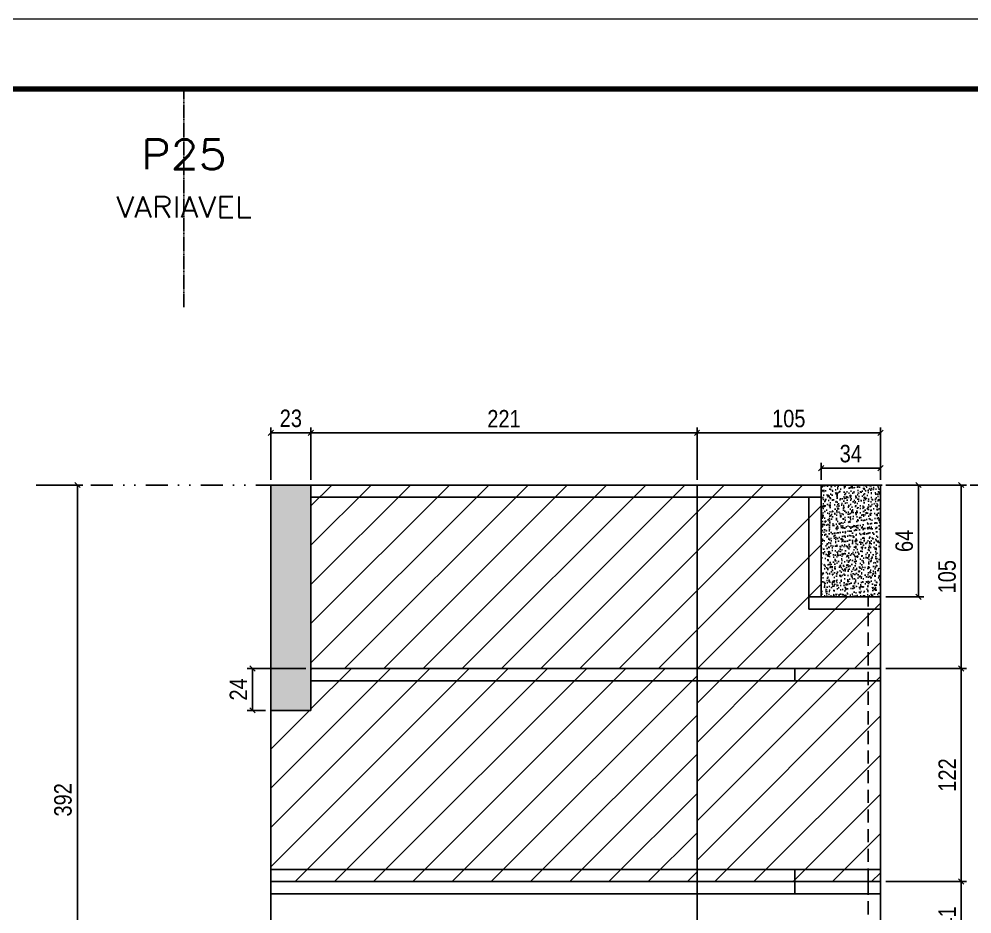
# Model space of a CAD drawing. Extents: x 28748 to 35002, y 14885 to 43501.
# Drawn here: x 29173 to 29719, y 40691 to 41204 of the extents above; entities that cross this region are included whole.
import ezdxf
from ezdxf.enums import TextEntityAlignment as Align

# ---------------------------------------------------------------- set-up
doc = ezdxf.new("R2010")
doc.units = 0
for name, pattern in [('DASHED', [0.75, 0.5, -0.25]), ('DIVIDE2', [0.625, 0.25, -0.125, 0, -0.125, 0, -0.125]), ('HIDDEN', [0.375, 0.25, -0.125])]:
    doc.linetypes.add(name, pattern=pattern)
for name, color, linetype in [('COTA', 241, 'Continuous'), ('Nível', 160, 'Continuous'), ('Painéis', 200, 'Continuous'), ('SARR_2.2x7', 40, 'Continuous'), ('Sarrafo de Pressão', 42, 'HIDDEN'), ('Texto de Titulo', 7, 'Continuous'), ('Texto Qtd Sarr', 242, 'Continuous')]:
    doc.layers.add(name, color=color, linetype=linetype)
for name, color, linetype, lineweight in [('Folhas', 255, 'Continuous', 9), ('Hachura', 251, 'Continuous', 9), ('SARRAFO DE PRESSAO', 251, 'DASHED', 9), ('Texto Seção', 7, 'Continuous', 15)]:
    doc.layers.add(name, color=color, linetype=linetype, lineweight=lineweight)
doc.styles.add('COTA TECNICA', font='techl___.ttf', dxfattribs={"height": 10})
doc.styles.add('COTA TECNICA-50', font='techl___.ttf', dxfattribs={"height": 10})
doc.styles.add('ROMANS', font='romans.shx')
doc.dimstyles.new('COTA PAINEL-50', dxfattribs={"dimtxt": 10, "dimasz": 3, "dimexe": 3, "dimexo": 3, "dimgap": 3, "dimtad": 1, "dimdec": 1, "dimzin": 12, "dimdsep": 46, "dimtxsty": 'COTA TECNICA-50', "dimblk1": 'OBLIQUE', "dimblk2": 'OBLIQUE', "dimsah": 1, "dimcen": 0.9, "dimclrd": 4, "dimclre": 4, "dimclrt": 240, "dimadec": 1, "dimazin": 3, "dimtfac": 1, "dimtdec": 1, "dimtmove": 0, "dimatfit": 3, "dimfxl": 1, "dimtolj": 1, "dimtzin": 12, "dimarcsym": 0})
doc.dimstyles.new('PAINEL', dxfattribs={"dimtxt": 10, "dimasz": 3, "dimexe": 3, "dimexo": 3, "dimgap": 3, "dimtad": 1, "dimdec": 1, "dimzin": 12, "dimdsep": 46, "dimtxsty": 'COTA TECNICA', "dimblk1": 'OBLIQUE', "dimblk2": 'OBLIQUE', "dimsah": 1, "dimcen": 0.9, "dimclrd": 4, "dimclre": 4, "dimclrt": 240, "dimadec": 1, "dimazin": 3, "dimtfac": 1, "dimtdec": 1, "dimtmove": 0, "dimatfit": 3, "dimfxl": 1, "dimtolj": 1, "dimtzin": 12, "dimarcsym": 0})

# ---------------------------------------------------------------- blocks, each defined once
blk = doc.blocks.new('9999999999')
at = {"layer": 'Folhas'}
blk.add_lwpolyline([(98138.98, 34190.21), (99623.98, 34190.21), (99623.98, 35240.21), (98138.98, 35240.21)], close=True, dxfattribs=at)
at = {"layer": 'Folhas', "color": 30, "const_width": 3}
blk.add_lwpolyline([(98213.98, 34230.21), (99583.98, 34230.21), (99583.98, 35200.21), (98213.98, 35200.21)], close=True, dxfattribs=at)
blk = doc.blocks.new('titulo1')
at = {"layer": 'Defpoints', "color": 252, "linetype": 'HIDDEN', "ltscale": 2}
blk.add_line((0, 0), (0, 125), dxfattribs=at)
at = {"layer": 'Defpoints', "style": 'ROMANS', "oblique": 15}
blk.add_attdef('FOLHA', text='', height=10, dxfattribs=at).set_placement((0, 15.58), align=Align.MIDDLE_CENTER)
at = {"layer": 'Texto Qtd Sarr', "color": 3, "style": 'ROMANS', "oblique": 15}
for tag, height, p in [('TITULO', 17, (0, 71.45)), ('SEÇÃO', 12, (0, 41.55))]:
    blk.add_attdef(tag, text='', height=height, dxfattribs=at).set_placement(p, align=Align.MIDDLE_CENTER)
blk = doc.blocks.new('_Oblique')
at = {"color": 0, "linetype": 'ByBlock', "lineweight": -2}
blk.add_line((-0.5, -0.5), (0.5, 0.5), dxfattribs=at)
blk = doc.blocks.new('*D1455')
at = {"layer": 'COTA', "color": 4, "linetype": 'ByBlock', "lineweight": -2, "transparency": 16777216}
for p, q in [((29186, 40936.88), (29209.72, 40936.88)), ((29206.72, 40936.88), (29206.72, 40544.88)), ((29186, 40544.88), (29209.72, 40544.88))]:
    blk.add_line(p, q, dxfattribs=at)
at = {"layer": 'Defpoints', "color": 0, "linetype": 'ByBlock', "transparency": 16777216}
for p in [(29183, 40936.88), (29183, 40544.88), (29206.72, 40544.88)]:
    blk.add_point(p, dxfattribs=at)
at = {"layer": 'COTA', "color": 4, "linetype": 'ByBlock', "lineweight": -2, "transparency": 16777216, "xscale": 3, "yscale": 3, "zscale": 3}
for p, rotation in [((29206.72, 40936.88), 90), ((29206.72, 40544.88), 270)]:
    blk.add_blockref('_Oblique', p, dxfattribs=dict(at, rotation=rotation))
at = {"layer": 'COTA', "color": 240, "linetype": 'ByBlock', "transparency": 16777216, "insert": (29198.47, 40756.66), "char_height": 10, "attachment_point": 5, "rotation": 90, "style": 'COTA TECNICA'}
blk.add_mtext('\\A1;392', dxfattribs=at)
blk = doc.blocks.new('*D1370')
at = {"layer": 'COTA', "color": 4, "linetype": 'ByBlock', "lineweight": -2, "transparency": 16777216}
for p, q in [((29669.35, 40831.88), (29715.59, 40831.88)), ((29712.59, 40709.88), (29712.59, 40831.88)), ((29669.35, 40709.88), (29715.59, 40709.88))]:
    blk.add_line(p, q, dxfattribs=at)
at = {"layer": 'Defpoints', "color": 0, "linetype": 'ByBlock', "transparency": 16777216}
for p in [(29666.35, 40831.88), (29712.59, 40831.88), (29666.35, 40709.88)]:
    blk.add_point(p, dxfattribs=at)
at = {"layer": 'COTA', "color": 4, "linetype": 'ByBlock', "lineweight": -2, "transparency": 16777216, "xscale": 3, "yscale": 3, "zscale": 3}
for p, rotation in [((29712.59, 40831.88), 90), ((29712.59, 40709.88), 270)]:
    blk.add_blockref('_Oblique', p, dxfattribs=dict(at, rotation=rotation))
at = {"layer": 'COTA', "color": 240, "linetype": 'ByBlock', "transparency": 16777216, "insert": (29704.54, 40770.88), "char_height": 10, "attachment_point": 5, "rotation": 90, "style": 'COTA TECNICA'}
blk.add_mtext('\\A1;122', dxfattribs=at)
blk = doc.blocks.new('*D2072')
at = {"layer": 'COTA', "color": 4, "linetype": 'ByBlock', "lineweight": -2, "transparency": 16777216}
for p, q in [((29669.35, 40936.88), (29715.59, 40936.88)), ((29712.59, 40936.88), (29712.59, 40831.88)), ((29669.35, 40831.88), (29715.59, 40831.88))]:
    blk.add_line(p, q, dxfattribs=at)
at = {"layer": 'Defpoints', "color": 0, "linetype": 'ByBlock', "transparency": 16777216}
for p in [(29666.35, 40936.88), (29666.35, 40831.88), (29712.59, 40831.88)]:
    blk.add_point(p, dxfattribs=at)
at = {"layer": 'COTA', "color": 4, "linetype": 'ByBlock', "lineweight": -2, "transparency": 16777216, "xscale": 3, "yscale": 3, "zscale": 3}
for p, rotation in [((29712.59, 40936.88), 90), ((29712.59, 40831.88), 270)]:
    blk.add_blockref('_Oblique', p, dxfattribs=dict(at, rotation=rotation))
at = {"layer": 'COTA', "color": 240, "linetype": 'ByBlock', "transparency": 16777216, "insert": (29704.48, 40884.38), "char_height": 10, "attachment_point": 5, "rotation": 90, "style": 'COTA TECNICA'}
blk.add_mtext('\\A1;105', dxfattribs=at)
blk = doc.blocks.new('*D2074')
at = {"layer": 'COTA', "color": 4, "linetype": 'ByBlock', "lineweight": -2, "transparency": 16777216}
for p, q in [((29317.35, 40939.88), (29317.35, 40969.76)), ((29317.35, 40966.76), (29340.35, 40966.76)), ((29340.35, 40939.88), (29340.35, 40969.76))]:
    blk.add_line(p, q, dxfattribs=at)
at = {"layer": 'Defpoints', "color": 0, "linetype": 'ByBlock', "transparency": 16777216}
for p in [(29340.35, 40966.76), (29317.35, 40936.88), (29340.35, 40936.88)]:
    blk.add_point(p, dxfattribs=at)
at = {"layer": 'COTA', "color": 4, "linetype": 'ByBlock', "lineweight": -2, "transparency": 16777216, "xscale": 3, "yscale": 3, "zscale": 3, "rotation": 180}
blk.add_blockref('_Oblique', (29317.35, 40966.76), dxfattribs=at)
at = {"layer": 'COTA', "color": 4, "linetype": 'ByBlock', "lineweight": -2, "transparency": 16777216, "xscale": 3, "yscale": 3, "zscale": 3}
blk.add_blockref('_Oblique', (29340.35, 40966.76), dxfattribs=at)
at = {"layer": 'COTA', "color": 240, "linetype": 'ByBlock', "transparency": 16777216, "insert": (29328.85, 40974.98), "char_height": 10, "attachment_point": 5, "style": 'COTA TECNICA'}
blk.add_mtext('\\A1;23', dxfattribs=at)
blk = doc.blocks.new('*D2088')
at = {"layer": 'COTA', "color": 4, "lineweight": -2, "transparency": 16777216}
for p, q in [((29340.35, 40939.88), (29340.35, 40969.76)), ((29340.35, 40966.76), (29561.35, 40966.76)), ((29561.35, 40939.88), (29561.35, 40969.76))]:
    blk.add_line(p, q, dxfattribs=at)
at = {"layer": 'Defpoints', "color": 0, "transparency": 16777216}
for p in [(29561.35, 40966.76), (29340.35, 40936.88), (29561.35, 40936.88)]:
    blk.add_point(p, dxfattribs=at)
at = {"layer": 'COTA', "color": 4, "lineweight": -2, "transparency": 16777216, "xscale": 3, "yscale": 3, "zscale": 3, "rotation": 180}
blk.add_blockref('_Oblique', (29340.35, 40966.76), dxfattribs=at)
at = {"layer": 'COTA', "color": 4, "lineweight": -2, "transparency": 16777216, "xscale": 3, "yscale": 3, "zscale": 3}
blk.add_blockref('_Oblique', (29561.35, 40966.76), dxfattribs=at)
at = {"layer": 'COTA', "color": 240, "transparency": 16777216, "insert": (29450.85, 40974.82), "char_height": 10, "attachment_point": 5, "style": 'COTA TECNICA-50'}
blk.add_mtext('\\A1;221', dxfattribs=at)
blk = doc.blocks.new('*D2089')
at = {"layer": 'COTA', "color": 4, "lineweight": -2, "transparency": 16777216}
for p, q in [((29561.35, 40939.88), (29561.35, 40969.76)), ((29561.35, 40966.76), (29666.35, 40966.76)), ((29666.35, 40939.88), (29666.35, 40969.76))]:
    blk.add_line(p, q, dxfattribs=at)
at = {"layer": 'Defpoints', "color": 0, "transparency": 16777216}
for p in [(29666.35, 40966.76), (29561.35, 40936.88), (29666.35, 40936.88)]:
    blk.add_point(p, dxfattribs=at)
at = {"layer": 'COTA', "color": 4, "lineweight": -2, "transparency": 16777216, "xscale": 3, "yscale": 3, "zscale": 3, "rotation": 180}
blk.add_blockref('_Oblique', (29561.35, 40966.76), dxfattribs=at)
at = {"layer": 'COTA', "color": 4, "lineweight": -2, "transparency": 16777216, "xscale": 3, "yscale": 3, "zscale": 3}
blk.add_blockref('_Oblique', (29666.35, 40966.76), dxfattribs=at)
at = {"layer": 'COTA', "color": 240, "transparency": 16777216, "insert": (29613.85, 40974.87), "char_height": 10, "attachment_point": 5, "style": 'COTA TECNICA-50'}
blk.add_mtext('\\A1;105', dxfattribs=at)
blk = doc.blocks.new('*D2239')
at = {"layer": 'COTA', "color": 4, "lineweight": -2, "transparency": 16777216}
for p, q in [((29337.35, 40831.88), (29303.9, 40831.88)), ((29306.9, 40831.88), (29306.9, 40807.88)), ((29314.35, 40807.88), (29303.9, 40807.88))]:
    blk.add_line(p, q, dxfattribs=at)
at = {"layer": 'Defpoints', "color": 0, "transparency": 16777216}
for p in [(29340.35, 40831.88), (29306.9, 40807.88), (29317.35, 40807.88)]:
    blk.add_point(p, dxfattribs=at)
at = {"layer": 'COTA', "color": 4, "lineweight": -2, "transparency": 16777216, "xscale": 3, "yscale": 3, "zscale": 3}
for p, rotation in [((29306.9, 40831.88), 90), ((29306.9, 40807.88), 270)]:
    blk.add_blockref('_Oblique', p, dxfattribs=dict(at, rotation=rotation))
at = {"layer": 'COTA', "color": 240, "transparency": 16777216, "insert": (29298.83, 40819.88), "char_height": 10, "attachment_point": 5, "rotation": 90, "style": 'COTA TECNICA'}
blk.add_mtext('\\A1;24', dxfattribs=at)
blk = doc.blocks.new('*D2240')
at = {"layer": 'COTA', "color": 4, "lineweight": -2, "transparency": 16777216}
for p, q in [((29669.35, 40936.88), (29691.07, 40936.88)), ((29688.07, 40936.88), (29688.07, 40872.88)), ((29669.35, 40872.88), (29691.07, 40872.88))]:
    blk.add_line(p, q, dxfattribs=at)
at = {"layer": 'Defpoints', "color": 0, "transparency": 16777216}
for p in [(29666.35, 40936.88), (29666.35, 40872.88), (29688.07, 40872.88)]:
    blk.add_point(p, dxfattribs=at)
at = {"layer": 'COTA', "color": 4, "lineweight": -2, "transparency": 16777216, "xscale": 3, "yscale": 3, "zscale": 3}
for p, rotation in [((29688.07, 40936.88), 90), ((29688.07, 40872.88), 270)]:
    blk.add_blockref('_Oblique', p, dxfattribs=dict(at, rotation=rotation))
at = {"layer": 'COTA', "color": 240, "transparency": 16777216, "insert": (29679.97, 40904.88), "char_height": 10, "attachment_point": 5, "rotation": 90, "style": 'COTA TECNICA'}
blk.add_mtext('\\A1;64', dxfattribs=at)
blk = doc.blocks.new('*D2241')
at = {"layer": 'COTA', "color": 4, "lineweight": -2, "transparency": 16777216}
for p, q in [((29632.35, 40939.88), (29632.35, 40949.58)), ((29666.35, 40939.88), (29666.35, 40949.58)), ((29632.35, 40946.58), (29666.35, 40946.58))]:
    blk.add_line(p, q, dxfattribs=at)
at = {"layer": 'Defpoints', "color": 0, "transparency": 16777216}
for p in [(29666.35, 40946.58), (29632.35, 40936.88), (29666.35, 40936.88)]:
    blk.add_point(p, dxfattribs=at)
at = {"layer": 'COTA', "color": 4, "lineweight": -2, "transparency": 16777216, "xscale": 3, "yscale": 3, "zscale": 3, "rotation": 180}
blk.add_blockref('_Oblique', (29632.35, 40946.58), dxfattribs=at)
at = {"layer": 'COTA', "color": 4, "lineweight": -2, "transparency": 16777216, "xscale": 3, "yscale": 3, "zscale": 3}
blk.add_blockref('_Oblique', (29666.35, 40946.58), dxfattribs=at)
at = {"layer": 'COTA', "color": 240, "transparency": 16777216, "insert": (29649.35, 40954.8), "char_height": 10, "attachment_point": 5, "style": 'COTA TECNICA'}
blk.add_mtext('\\A1;34', dxfattribs=at)
blk = doc.blocks.new('*D2419')
at = {"layer": 'COTA', "color": 4, "lineweight": -2, "transparency": 16777216}
for p, q in [((29669.35, 40709.88), (29715.59, 40709.88)), ((29712.59, 40709.88), (29712.59, 40668.88)), ((29669.35, 40668.88), (29715.59, 40668.88))]:
    blk.add_line(p, q, dxfattribs=at)
at = {"layer": 'Defpoints', "color": 0, "transparency": 16777216}
for p in [(29666.35, 40709.88), (29666.35, 40668.88), (29712.59, 40668.88)]:
    blk.add_point(p, dxfattribs=at)
at = {"layer": 'COTA', "color": 4, "lineweight": -2, "transparency": 16777216, "xscale": 3, "yscale": 3, "zscale": 3}
for p, rotation in [((29712.59, 40709.88), 90), ((29712.59, 40668.88), 270)]:
    blk.add_blockref('_Oblique', p, dxfattribs=dict(at, rotation=rotation))
at = {"layer": 'COTA', "color": 240, "transparency": 16777216, "insert": (29704.52, 40689.38), "char_height": 10, "attachment_point": 5, "rotation": 90, "style": 'COTA TECNICA'}
blk.add_mtext('\\A1;41', dxfattribs=at)

msp = doc.modelspace()

# ---------------------------------------------------------------- hatches: boundary and pattern name
at = {"layer": 'COTA', "linetype": 'ByBlock'}
h = msp.add_hatch(dxfattribs=at)
h.set_pattern_fill('AR-CONC', color=256, scale=0.03)
h.set_pattern_definition([(50, (0, 41), (5.46554007, -0.47817257), [0.5715, -6.2865]), (355, (0, 41), (-1.05730264, 5.73170536), [0.4572, -5.0292175]), (100.451445, (0.4555, 40.96), (4.4082374, 5.25353256), [0.48570026, -5.34270734]), (46.1842, (0, 42.524), (8.1323712, -1.2612698), [0.85725, -9.42975]), (96.635558, (0.678, 42.419), (7.122124, 7.4227837), [0.7285507, -8.0140682]), (351.184151, (0, 42.524), (7.122124, 7.4227837), [0.685799, -7.543792]), (21, (0.762, 42.143), (4.54843174, -3.06795595), [0.5715, -6.2865]), (326, (0.762, 42.143), (1.85406085, 5.525639), [0.4572, -5.0292]), (71.451445, (1.141, 41.8873), (6.4024926, 2.45768307), [0.48570026, -5.3426981]), (37.5, (0, 41), (0.0926581, 2.536651166), [0, -4.96824, 0, -5.1054, 0, -5.04825]), (7.5, (0, 41), (2.00458988, 3.00541724), [0, -2.91084, 0, -4.85394, 0, -1.92405]), (327.5, (-1.6993, 41), (4.067717855, -0.17186232), [0, -1.905, 0, -5.9436, 0, -7.8867]), (317.5, (-2.4613, 41), (4.44387544, 0.76279473), [0, -2.4765, 0, -3.94716, 0, -5.6007])])
h.paths.add_polyline_path([(29317.35, 40807.88), (29340.35, 40807.88), (29340.35, 40809.88), (29340.35, 40936.88), (29317.35, 40936.88)])
h = msp.add_hatch(dxfattribs=at)
h.set_pattern_fill('AR-CONC', color=256, scale=0.03)
h.set_pattern_definition([(50, (0, 68), (5.46554007, -0.47817257), [0.5715, -6.2865]), (355, (0, 68), (-1.05730264, 5.73170536), [0.4572, -5.0292175]), (100.451445, (0.4555, 67.96), (4.4082374, 5.25353256), [0.48570026, -5.34270734]), (46.1842, (0, 69.524), (8.1323712, -1.2612698), [0.85725, -9.42975]), (96.635558, (0.678, 69.419), (7.122124, 7.4227837), [0.7285507, -8.0140682]), (351.184151, (0, 69.524), (7.122124, 7.4227837), [0.685799, -7.543792]), (21, (0.762, 69.143), (4.54843174, -3.06795595), [0.5715, -6.2865]), (326, (0.762, 69.143), (1.85406085, 5.525639), [0.4572, -5.0292]), (71.451445, (1.141, 68.8873), (6.4024926, 2.45768307), [0.48570026, -5.3426981]), (37.5, (0, 68), (0.0926581, 2.536651166), [0, -4.96824, 0, -5.1054, 0, -5.04825]), (7.5, (0, 68), (2.00458988, 3.00541724), [0, -2.91084, 0, -4.85394, 0, -1.92405]), (327.5, (-1.6993, 68), (4.067717855, -0.17186232), [0, -1.905, 0, -5.9436, 0, -7.8867]), (317.5, (-2.4613, 68), (4.44387544, 0.76279473), [0, -2.4765, 0, -3.94716, 0, -5.6007])])
h.paths.add_polyline_path([(29666.35, 40936.88), (29632.35, 40936.88), (29632.35, 40872.88), (29666.35, 40872.88)])
at = {"layer": 'Hachura'}
h = msp.add_hatch(dxfattribs=at)
h.set_pattern_fill('ANSI31', color=256, scale=5)
h.paths.add_polyline_path([(29561.35, 40936.88), (29340.35, 40936.88), (29340.35, 40831.88), (29561.35, 40831.88)])
h = msp.add_hatch(dxfattribs=at)
h.set_pattern_fill('ANSI31', color=256, scale=5)
h.paths.add_polyline_path([(29666.35, 40872.88), (29632.35, 40872.88), (29632.35, 40936.88), (29561.35, 40936.88), (29561.35, 40831.88), (29666.35, 40831.88)])
at = {"layer": 'Hachura', "linetype": 'ByBlock'}
h = msp.add_hatch(dxfattribs=at)
h.set_pattern_fill('ANSI31', color=256, scale=5)
h.set_pattern_definition([(45, (0, 41), (-11.22532, 11.22532), [])])
h.paths.add_polyline_path([(29340.35, 40831.88), (29340.35, 40809.88), (29340.35, 40807.88), (29317.35, 40807.88), (29317.35, 40709.88), (29561.35, 40709.88), (29561.35, 40831.88)])
h = msp.add_hatch(dxfattribs=at)
h.set_pattern_fill('ANSI31', color=256, scale=5)
h.set_pattern_definition([(45, (-100272.658, 8301.539), (-11.2253202, 11.2253202), [])])
h.paths.add_polyline_path([(29666.35, 40831.88), (29561.35, 40831.88), (29561.35, 40709.88), (29666.35, 40709.88)])

# ---------------------------------------------------------------- linework, layer by layer
at = {"layer": 'COTA', "linetype": 'ByBlock'}
for p, q in [((29317.35, 40807.88), (29317.35, 40936.88)), ((29317.35, 40936.88), (29340.35, 40936.88)), ((29666.35, 40872.88), (29666.35, 40936.88))]:
    msp.add_line(p, q, dxfattribs=at)
at = {"layer": 'COTA'}
msp.add_line((29666.35, 40936.88), (29632.35, 40936.88), dxfattribs=at)
at = {"layer": 'Nível', "color": 4, "linetype": 'DIVIDE2', "ltscale": 50}
msp.add_line((29183, 40936.88), (30193.34, 40936.88), dxfattribs=at)
at = {"layer": 'Painéis', "linetype": 'ByBlock'}
for p, q in [((29340.35, 40936.88), (29340.35, 40809.88)), ((29340.35, 40936.88), (29632.35, 40936.88)), ((29561.35, 40936.88), (29561.35, 40544.88)), ((29632.35, 40936.88), (29632.35, 40872.88)), ((29340.35, 40807.88), (29317.35, 40807.88)), ((29340.35, 40809.88), (29340.35, 40807.88))]:
    msp.add_line(p, q, dxfattribs=at)
at = {"layer": 'Painéis'}
for p, q in [((29632.35, 40872.88), (29666.35, 40872.88)), ((29666.35, 40709.88), (29666.35, 40872.88)), ((29340.35, 40831.88), (29666.35, 40831.88)), ((29317.35, 40807.88), (29317.35, 40709.88)), ((29317.35, 40709.88), (29666.35, 40709.88)), ((29317.35, 40668.88), (29317.35, 40709.88)), ((29666.35, 40709.88), (29666.35, 40668.88))]:
    msp.add_line(p, q, dxfattribs=at)
at = {"layer": 'SARR_2.2x7'}
for p, q in [((29340.35, 40929.88), (29632.35, 40929.88)), ((29625.35, 40929.88), (29625.35, 40872.88)), ((29632.35, 40872.88), (29625.35, 40872.88)), ((29625.35, 40872.88), (29625.35, 40865.88)), ((29625.35, 40865.88), (29666.35, 40865.88)), ((29617.35, 40824.88), (29617.35, 40831.88)), ((29617.35, 40824.88), (29340.35, 40824.88)), ((29666.35, 40824.88), (29617.35, 40824.88)), ((29617.35, 40716.88), (29317.35, 40716.88)), ((29666.35, 40716.88), (29617.35, 40716.88)), ((29617.35, 40709.88), (29617.35, 40716.88)), ((29617.35, 40709.88), (29617.35, 40702.88)), ((29617.35, 40702.88), (29317.35, 40702.88)), ((29666.35, 40702.88), (29617.35, 40702.88))]:
    msp.add_line(p, q, dxfattribs=at)
at = {"layer": 'Sarrafo de Pressão', "ltscale": 30}
for q in [(29659.35, 40872.88), (29659.35, 40668.88)]:
    msp.add_line((29659.35, 40709.88), q, dxfattribs=at)

# ---------------------------------------------------------------- block references
at = {"layer": 'SARRAFO DE PRESSAO', "color": 6, "linetype": 'ByBlock'}
msp.add_blockref('9999999999', (-69390.64, 5963.39), dxfattribs=at)
at = {"layer": 'Texto Seção'}
ref = msp.add_blockref('titulo1', (29267.68, 41038.59), dxfattribs=at)
ref.add_attrib('TITULO', 'P25', dxfattribs={"layer": 'Texto de Titulo', "color": 7, "height": 17, "style": 'ROMANS', "width": 1.1}).set_placement((29267.68, 41126.09), align=Align.MIDDLE_CENTER)
ref.add_attrib('SEÇÃO', 'VARIAVEL', dxfattribs={"layer": 'Texto de Titulo', "color": 7, "height": 12, "style": 'ROMANS', "width": 1.1}).set_placement((29267.68, 41096.09), align=Align.MIDDLE_CENTER)

# ---------------------------------------------------------------- dimensions: what is measured, and where the dimension line sits
at = {"layer": 'COTA', "linetype": 'ByBlock'}
dim = msp.add_linear_dim(base=(29340.35, 40966.76), p1=(29317.35, 40936.88), p2=(29340.35, 40936.88), dimstyle='PAINEL', dxfattribs=at)
dim.commit()
dim.dimension.update_dxf_attribs({"geometry": '*D2074', "text_midpoint": (29328.85, 40966.76), "dimtype": 160})
at = {"layer": 'COTA'}
for base, p1, p2, dimstyle, picture, middle in [((29561.35, 40966.76), (29340.35, 40936.88), (29561.35, 40936.88), 'COTA PAINEL-50', '*D2088', (29450.85, 40974.82)), ((29666.35, 40946.58), (29632.35, 40936.88), (29666.35, 40936.88), 'PAINEL', '*D2241', (29649.35, 40954.8))]:
    dim = msp.add_linear_dim(base=base, p1=p1, p2=p2, dimstyle=dimstyle, dxfattribs=at)
    dim.commit()
    dim.dimension.update_dxf_attribs({"geometry": picture, "text_midpoint": middle})
dim = msp.add_linear_dim(base=(29666.35, 40966.76), p1=(29561.35, 40936.88), p2=(29666.35, 40936.88), dimstyle='COTA PAINEL-50', override={"dimtmove": 1}, dxfattribs=at)
dim.commit()
dim.dimension.update_dxf_attribs({"geometry": '*D2089', "text_midpoint": (29613.85, 40974.87)})
at = {"layer": 'COTA', "linetype": 'ByBlock'}
dim = msp.add_linear_dim(base=(29206.72, 40544.88), p1=(29183, 40936.88), p2=(29183, 40544.88), angle=90, dimstyle='PAINEL', dxfattribs=at)
dim.commit()
dim.dimension.update_dxf_attribs({"geometry": '*D1455', "text_midpoint": (29206.72, 40756.66), "dimtype": 160})
dim = msp.add_linear_dim(base=(29712.59, 40831.88), p1=(29666.35, 40936.88), p2=(29666.35, 40831.88), angle=90, dimstyle='PAINEL', dxfattribs=at)
dim.commit()
dim.dimension.update_dxf_attribs({"geometry": '*D2072', "text_midpoint": (29704.48, 40884.38)})
at = {"layer": 'COTA'}
for base, p1, p2, picture, middle in [((29688.07, 40872.88), (29666.35, 40936.88), (29666.35, 40872.88), '*D2240', (29679.97, 40904.88)), ((29306.9, 40807.88), (29340.35, 40831.88), (29317.35, 40807.88), '*D2239', (29298.83, 40819.88)), ((29712.59, 40668.88), (29666.35, 40709.88), (29666.35, 40668.88), '*D2419', (29704.52, 40689.38))]:
    dim = msp.add_linear_dim(base=base, p1=p1, p2=p2, angle=90, dimstyle='PAINEL', dxfattribs=at)
    dim.commit()
    dim.dimension.update_dxf_attribs({"geometry": picture, "text_midpoint": middle})
at = {"layer": 'COTA', "linetype": 'ByBlock'}
dim = msp.add_linear_dim(base=(29712.59, 40831.88), p1=(29666.35, 40709.88), p2=(29666.35, 40831.88), angle=90, dimstyle='PAINEL', override={"dimtmove": 1}, dxfattribs=at)
dim.commit()
dim.dimension.update_dxf_attribs({"geometry": '*D1370', "text_midpoint": (29704.54, 40770.88)})

doc.saveas('drawing.dxf')
